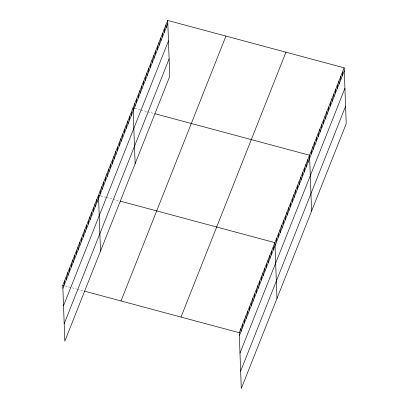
<?xml version="1.0" encoding="UTF-8"?>
<svg xmlns="http://www.w3.org/2000/svg" width="409" height="409" viewBox="0 0 409 409"><rect width="100%" height="100%" fill="white"/><g stroke="black" fill="none" stroke-linecap="round" stroke-linejoin="round"><path stroke-width="0.31" stroke-dasharray="2.04 1.53" d="M134.904 108.344L140.364 109.811M140.967 109.975L147.036 111.606M147.644 111.769L154.316 113.559M100.885 195.916L105.737 197.22M106.34 197.383L112.409 199.014M113.017 199.173L119.689 200.967M65.205 285.973L76.734 289.071M77.337 289.229L84.009 291.024"/><path stroke-width="0.61" d="M167.71 20.45L169.761 76.294L64.826 341.167L62.781 285.324L167.71 20.45L344.173 67.833L346.219 123.676L241.29 388.55L239.239 332.706L344.173 67.833M62.894 288.355L167.823 23.482M63.533 305.784L168.462 40.91M64.187 323.739L169.121 58.865M121.013 300.958L225.942 36.084M181.008 317.067L285.942 52.199M239.352 335.738L344.281 70.864M239.991 353.166L344.92 88.293M240.65 371.121L345.579 106.248M134.295 108.186L133.083 107.858L135.134 163.702M154.919 113.722L309.547 155.241L311.592 211.085M100.277 195.753L98.457 195.267L100.507 251.111M120.292 201.131L274.92 242.649L276.965 298.493M62.781 285.324L63.993 285.651M84.617 291.188L239.239 332.706M342.44 72.204L342.553 75.236M340.707 76.575L340.82 79.607M338.979 80.946L339.087 83.978M337.246 85.312L337.359 88.349M335.513 89.683L335.625 92.715M333.785 94.055L333.897 97.086M332.052 98.426L332.164 101.458M330.319 102.797L330.431 105.829M328.591 107.168L328.703 110.2M326.857 111.534L326.97 114.571M325.129 115.905L325.237 118.942M323.396 120.277L323.509 123.308M321.663 124.648L321.776 127.68M319.935 129.019L320.042 132.051M318.202 133.39L318.314 136.422M316.469 137.761L316.581 140.793M314.741 142.127L314.848 145.164M313.008 146.499L313.12 149.53M311.275 150.87L311.387 153.902M307.813 159.612L307.926 162.644M306.08 163.983L306.193 167.015M304.352 168.35L304.46 171.386M302.619 172.721L302.732 175.758M300.886 177.092L300.998 180.124M299.158 181.463L299.27 184.495M297.425 185.834L297.537 188.866M295.692 190.205L295.804 193.237M293.964 194.577L294.076 197.608M292.231 198.943L292.343 201.98M290.497 203.314L290.61 206.346M288.769 207.685L288.882 210.717M287.036 212.056L287.149 215.088M285.308 216.427L285.416 219.459M283.575 220.799L283.688 223.83M281.842 225.165L281.954 228.202M280.114 229.536L280.221 232.573M278.381 233.907L278.493 236.939M276.648 238.278L276.76 241.31M273.217 246.939L273.33 249.971M271.52 251.223L271.632 254.26M269.822 255.513L269.93 258.549M268.12 259.802L268.232 262.834M266.423 264.091L266.535 267.123M264.725 268.381L264.838 271.412M263.028 272.67L263.135 275.702M261.325 276.954L261.438 279.991M259.628 281.244L259.741 284.275M257.931 285.533L258.038 288.565M256.228 289.823L256.341 292.854M254.531 294.112L254.643 297.144M252.834 298.396L252.946 301.433M251.131 302.686L251.244 305.717M249.434 306.975L249.546 310.007M247.736 311.264L247.849 314.296M246.039 315.554L246.146 318.585M244.337 319.838L244.449 322.875M242.639 324.127L242.752 327.159M240.942 328.417L241.049 331.448M165.977 24.821L166.09 27.853M164.249 29.192L164.362 32.224M162.516 33.564L162.629 36.595M160.783 37.93L160.895 40.966M159.055 42.301L159.167 45.333M157.322 46.672L157.434 49.704M155.594 51.043L155.701 54.075M153.861 55.414L153.973 58.446M152.128 59.786L152.24 62.817M150.4 64.152L150.507 67.188M148.666 68.523L148.779 71.56M146.933 72.894L147.046 75.926M145.205 77.265L145.313 80.297M143.472 81.636L143.585 84.668M141.739 86.008L141.851 89.039M140.011 90.379L140.118 93.41M138.278 94.745L138.39 97.782M136.545 99.116L136.657 102.148M134.817 103.487L134.924 106.519M131.35 112.23L131.463 115.261M129.622 116.601L129.735 119.632M127.889 120.967L128.002 124.004M126.156 125.338L126.269 128.375M124.428 129.709L124.54 132.741M122.695 134.08L122.807 137.112M120.967 138.452L121.074 141.483M119.234 142.823L119.346 145.855M117.501 147.194L117.613 150.226M115.773 151.56L115.88 154.597M114.039 155.931L114.152 158.963M112.306 160.302L112.419 163.334M110.578 164.674L110.686 167.705M108.845 169.045L108.958 172.077M107.112 173.416L107.224 176.448M105.384 177.782L105.491 180.819M103.651 182.153L103.763 185.19M101.918 186.524L102.03 189.556M100.19 190.896L100.297 193.927M96.759 199.556L96.872 202.588M95.057 203.84L95.169 206.877M93.359 208.13L93.472 211.162M91.662 212.419L91.774 215.451M89.965 216.709L90.072 219.74M88.262 220.998L88.375 224.03M86.565 225.287L86.677 228.319M84.867 229.572L84.975 232.609M83.165 233.861L83.278 236.893M81.468 238.15L81.58 241.182M79.77 242.44L79.883 245.472M78.068 246.729L78.18 249.761M76.371 251.014L76.483 254.05M74.673 255.303L74.786 258.335M72.976 259.592L73.083 262.624M71.273 263.882L71.386 266.913M69.576 268.171L69.688 271.203M67.879 272.455L67.986 275.492M66.176 276.745L66.289 279.776M64.479 281.034L64.591 284.066"/></g></svg>
